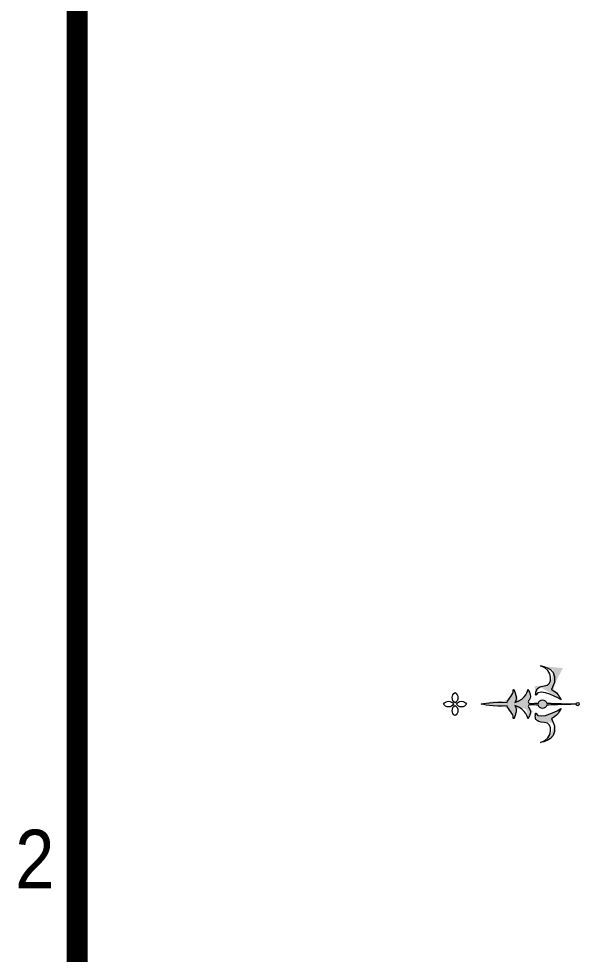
# Model space of a CAD drawing. Header units: millimetres. Extents: x 404985 to 540841, y 1898 to 26709.
# Drawn here: x 435915 to 436675, y 21729 to 22997 of the extents above; entities that cross this region are included whole.
import ezdxf
from ezdxf.enums import TextEntityAlignment as Align

# ---------------------------------------------------------------- set-up
doc = ezdxf.new("R2010")
doc.units = ezdxf.units.MM
doc.layers.add('TK', color=51, linetype='Continuous', lineweight=18)
doc.layers.add('水电', color=2, linetype='Continuous')
doc.styles.add('GridRef', font='au101s01.shx', dxfattribs={"width": 0.9, "height": 2.5})

# ---------------------------------------------------------------- blocks, each defined once
blk = doc.blocks.new('DFERGGGGGGGGGGGGGGG')
at = {"true_color": 0xd9ad00}
h = blk.add_hatch(color=42, dxfattribs=at)
h.dxf.hatch_style = 2
edge = h.paths.add_edge_path()
edge.add_spline(control_points=[(2242660.9, 1013994.1), (2242660.9, 1013994.1), (2242660.9, 1013994.1), (2242527.2, 1014008.2), (2242527.2, 1014008.2), (2242600.5, 1013985.6), (2242607, 1013888.9), (2242549, 1013887.3), (2242490.9, 1013885.6), (2242497.3, 1013830.8), (2242497.3, 1013830.8), (2242521.6, 1013883.2), (2242651, 1013803.1), (2242651, 1013803.1), (2242627.5, 1013852.8), (2242593.3, 1013864.5), (2242593.3, 1013864.5), (2242660.9, 1013994.1)], knot_values=[-1, 0, 0, 0, 0, 0, 1, 1, 1, 2, 2, 2, 3, 3, 3, 4, 4, 4, 5, 5, 5, 5], degree=3, periodic=0)
h = blk.add_hatch(color=42, dxfattribs=at)
h.dxf.hatch_style = 2
edge = h.paths.add_edge_path()
edge.add_spline(control_points=[(2242365.5, 1013844), (2242365.5, 1013844), (2242365.5, 1013844), (2242330.6, 1013806), (2242324.5, 1013786.5), (2242248.8, 1013796.3), (2242168.6, 1013777.1), (2242168.6, 1013777.1), (2242168.6, 1013777.1), (2242248.8, 1013757.9), (2242324.5, 1013767.8), (2242330.6, 1013748.2), (2242365.5, 1013710.3), (2242362.1, 1013698.8), (2242358, 1013685.2), (2242366.9, 1013690.9), (2242366.9, 1013690.9), (2242366.9, 1013690.9), (2242391.2, 1013740.3), (2242371.3, 1013768.1), (2242443.4, 1013745.3), (2242450.1, 1013689.7), (2242450.1, 1013689.7), (2242482.4, 1013734.7), (2242453.4, 1013758.4), (2242453.4, 1013758.4), (2242449.4, 1013763.5), (2242454.8, 1013769.4), (2242459.6, 1013773.2), (2242483, 1013772.4), (2242500.8, 1013771.6), (2242513.3, 1013770.9), (2242516.1, 1013759.5), (2242526.3, 1013751.1), (2242538.5, 1013751.1), (2242550.6, 1013751.1), (2242560.8, 1013759.4), (2242563.7, 1013770.7), (2242591.2, 1013772.2), (2242648.9, 1013774.7), (2242741.2, 1013776.1), (2242741.7, 1013771.3), (2242745.7, 1013767.7), (2242750.6, 1013767.7), (2242755.6, 1013767.7), (2242759.7, 1013771.5), (2242760.1, 1013776.4), (2242760.1, 1013776.4), (2242760.1, 1013776.4), (2242760.2, 1013776.4), (2242760.2, 1013776.4), (2242760.2, 1013777.8), (2242760.2, 1013777.8), (2242760.1, 1013777.8), (2242760.1, 1013777.8), (2242760.1, 1013777.8), (2242759.7, 1013782.7), (2242755.6, 1013786.6), (2242750.6, 1013786.6), (2242745.7, 1013786.6), (2242741.6, 1013782.9), (2242741.2, 1013778.1), (2242648.9, 1013779.5), (2242591.2, 1013782), (2242563.7, 1013783.5), (2242560.8, 1013794.7), (2242550.6, 1013803.1), (2242538.5, 1013803.1), (2242526.2, 1013803.1), (2242516, 1013794.7), (2242513.3, 1013783.3), (2242500.8, 1013782.6), (2242483, 1013781.8), (2242459.7, 1013781), (2242454.9, 1013784.8), (2242449.4, 1013790.7), (2242453.4, 1013795.8), (2242453.4, 1013795.8), (2242482.4, 1013819.5), (2242450.1, 1013864.5), (2242450.1, 1013864.5), (2242443.4, 1013808.8), (2242371.3, 1013786.1), (2242391.2, 1013813.9), (2242366.9, 1013863.3), (2242366.9, 1013863.3), (2242366.9, 1013863.3), (2242358, 1013869.1), (2242362.1, 1013855.3), (2242365.5, 1013844)], knot_values=[-1, 0, 0, 0, 0, 0, 1, 1, 1, 2, 2, 2, 3, 3, 3, 4, 4, 4, 5, 5, 5, 6, 6, 6, 7, 7, 7, 8, 8, 8, 9, 9, 9, 10, 10, 10, 11, 11, 11, 12, 12, 12, 13, 13, 13, 14, 14, 14, 15, 15, 15, 16, 16, 16, 17, 17, 17, 18, 18, 18, 19, 19, 19, 20, 20, 20, 21, 21, 21, 22, 22, 22, 23, 23, 23, 24, 24, 24, 25, 25, 25, 26, 26, 26, 27, 27, 27, 28, 28, 28, 29, 29, 29, 29], degree=3, periodic=0)
h = blk.add_hatch(color=42, dxfattribs=at)
h.dxf.hatch_style = 2
edge = h.paths.add_edge_path()
edge.add_spline(control_points=[(2242607, 1013665.4), (2242607, 1013665.4), (2242607, 1013665.4), (2242600.5, 1013568.7), (2242527.2, 1013546.1), (2242527.2, 1013546.1), (2242660.9, 1013560.1), (2242593.3, 1013689.7), (2242593.3, 1013689.7), (2242627.5, 1013701.4), (2242651, 1013751.1), (2242651, 1013751.1), (2242521.6, 1013671), (2242497.3, 1013723.4), (2242497.3, 1013723.4), (2242490.9, 1013668.6), (2242549, 1013667), (2242607, 1013665.4)], knot_values=[-1, 0, 0, 0, 0, 0, 1, 1, 1, 2, 2, 2, 3, 3, 3, 4, 4, 4, 5, 5, 5, 5], degree=3, periodic=0)
at = {"lineweight": 0}
for points, knots in [([(2242651, 1013803.1), (2242627.5, 1013852.8), (2242593.3, 1013864.5), (2242593.3, 1013864.5), (2242660.9, 1013994.1), (2242527.2, 1014008.2), (2242527.2, 1014008.2), (2242600.5, 1013985.6), (2242607, 1013888.9), (2242549, 1013887.3), (2242490.9, 1013885.6), (2242497.3, 1013830.8), (2242497.3, 1013830.8), (2242521.6, 1013883.2), (2242651, 1013803.1), (2242651, 1013803.1)], [0, 0, 0, 0, 1, 1, 1, 2, 2, 2, 3, 3, 3, 4, 4, 4, 5, 5, 5, 5]), ([(2242011.1, 1013785.6), (2242011.1, 1013785.6), (2242021.4, 1013791.8), (2242028.3, 1013803.1), (2242028.3, 1013816.1), (2242028.3, 1013829), (2242021.4, 1013840.3), (2242011.1, 1013846.6), (2242000.8, 1013840.3), (2241994, 1013829), (2241994, 1013816.1), (2241994, 1013803.1), (2242000.8, 1013791.8), (2242011.1, 1013785.6)], [0, 0, 0, 0, 0.5, 1, 1, 1, 2, 2, 2, 3, 3, 3, 4, 4, 4, 4]), ([(2242750.6, 1013786.6), (2242745.7, 1013786.6), (2242741.6, 1013782.9), (2242741.2, 1013778.1), (2242648.9, 1013779.5), (2242591.2, 1013782), (2242563.7, 1013783.5), (2242560.8, 1013794.7), (2242550.6, 1013803.1), (2242538.5, 1013803.1), (2242526.2, 1013803.1), (2242516, 1013794.7), (2242513.3, 1013783.3), (2242500.8, 1013782.6), (2242483, 1013781.8), (2242459.7, 1013781), (2242454.9, 1013784.8), (2242449.4, 1013790.7), (2242453.4, 1013795.8), (2242453.4, 1013795.8), (2242482.4, 1013819.5), (2242450.1, 1013864.5), (2242450.1, 1013864.5), (2242443.4, 1013808.8), (2242371.3, 1013786.1), (2242391.2, 1013813.9), (2242366.9, 1013863.3), (2242366.9, 1013863.3), (2242366.9, 1013863.3), (2242358, 1013869.1), (2242362.1, 1013855.3), (2242365.5, 1013844), (2242330.6, 1013806), (2242324.5, 1013786.5), (2242248.8, 1013796.3), (2242168.6, 1013777.1), (2242168.6, 1013777.1), (2242168.6, 1013777.1), (2242248.8, 1013757.9), (2242324.5, 1013767.8), (2242330.6, 1013748.2), (2242365.5, 1013710.3), (2242362.1, 1013698.8), (2242358, 1013685.2), (2242366.9, 1013690.9), (2242366.9, 1013690.9), (2242366.9, 1013690.9), (2242391.2, 1013740.3), (2242371.3, 1013768.1), (2242443.4, 1013745.3), (2242450.1, 1013689.7), (2242450.1, 1013689.7), (2242482.4, 1013734.7), (2242453.4, 1013758.4), (2242453.4, 1013758.4), (2242449.4, 1013763.5), (2242454.8, 1013769.4), (2242459.6, 1013773.2), (2242483, 1013772.4), (2242500.8, 1013771.6), (2242513.3, 1013770.9), (2242516.1, 1013759.5), (2242526.3, 1013751.1), (2242538.5, 1013751.1), (2242550.6, 1013751.1), (2242560.8, 1013759.4), (2242563.7, 1013770.7), (2242591.2, 1013772.2), (2242648.9, 1013774.7), (2242741.2, 1013776.1), (2242741.7, 1013771.3), (2242745.7, 1013767.7), (2242750.6, 1013767.7), (2242755.6, 1013767.7), (2242759.7, 1013771.5), (2242760.1, 1013776.4), (2242760.1, 1013776.4), (2242760.1, 1013776.4), (2242760.2, 1013776.4), (2242760.2, 1013776.4), (2242760.2, 1013777.8), (2242760.2, 1013777.8), (2242760.1, 1013777.8), (2242760.1, 1013777.8), (2242760.1, 1013777.8), (2242759.7, 1013782.7), (2242755.6, 1013786.6), (2242750.6, 1013786.6)], [0, 0, 0, 0, 1, 1, 1, 2, 2, 2, 3, 3, 3, 4, 4, 4, 5, 5, 5, 6, 6, 6, 7, 7, 7, 8, 8, 8, 9, 9, 9, 10, 10, 10, 11, 11, 11, 12, 12, 12, 13, 13, 13, 14, 14, 14, 15, 15, 15, 16, 16, 16, 17, 17, 17, 18, 18, 18, 19, 19, 19, 20, 20, 20, 21, 21, 21, 22, 22, 22, 23, 23, 23, 24, 24, 24, 25, 25, 25, 26, 26, 26, 27, 27, 27, 28, 28, 28, 29, 29, 29, 29]), ([(2242002.7, 1013777.1), (2241996.4, 1013787.4), (2241985.1, 1013794.2), (2241972.2, 1013794.2), (2241959.2, 1013794.2), (2241948, 1013787.4), (2241941.7, 1013777.1), (2241948, 1013766.8), (2241959.2, 1013760), (2241972.2, 1013760), (2241985.1, 1013760), (2241996.4, 1013766.8), (2242002.7, 1013777.1)], [0, 0, 0, 0, 1, 1, 1, 2, 2, 2, 3, 3, 3, 4, 4, 4, 4]), ([(2242050.1, 1013794.2), (2242037.1, 1013794.2), (2242025.9, 1013787.4), (2242019.5, 1013777.1), (2242025.9, 1013766.8), (2242037.1, 1013760), (2242050.1, 1013760), (2242063, 1013760), (2242074.3, 1013766.8), (2242080.6, 1013777.1), (2242074.3, 1013787.4), (2242063, 1013794.2), (2242050.1, 1013794.2)], [0, 0, 0, 0, 1, 1, 1, 2, 2, 2, 3, 3, 3, 4, 4, 4, 4]), ([(2242011.1, 1013768.7), (2242000.8, 1013762.4), (2241994, 1013751.1), (2241994, 1013738.2), (2241994, 1013725.2), (2242000.8, 1013714), (2242011.1, 1013707.6), (2242021.4, 1013714), (2242028.3, 1013725.2), (2242028.3, 1013738.2), (2242028.3, 1013751.1), (2242021.4, 1013762.4), (2242011.1, 1013768.7)], [0, 0, 0, 0, 1, 1, 1, 2, 2, 2, 3, 3, 3, 4, 4, 4, 4]), ([(2242497.3, 1013723.4), (2242497.3, 1013723.4), (2242497.3, 1013723.4), (2242490.9, 1013668.6), (2242549, 1013667), (2242607, 1013665.4), (2242600.5, 1013568.7), (2242527.2, 1013546.1), (2242527.2, 1013546.1), (2242660.9, 1013560.1), (2242593.3, 1013689.7), (2242593.3, 1013689.7), (2242627.5, 1013701.4), (2242651, 1013751.1), (2242651, 1013751.1), (2242521.6, 1013671), (2242497.3, 1013723.4)], [0, 0, 0, 0, 0.5, 1, 1, 1, 2, 2, 2, 3, 3, 3, 4, 4, 4, 5, 5, 5, 5])]:
    blk.add_open_spline(points, degree=3, knots=knots, dxfattribs=at)
blk = doc.blocks.new('regggg')
at = {"layer": 'TK', "color": 45, "const_width": 21.77}
blk.add_lwpolyline([(212052.9, -12219.7), (212052.9, 4700.31)], dxfattribs=at)
at = {"layer": '水电', "color": 45, "xscale": 0.1724110076029319, "yscale": 0.1724110079812817, "zscale": 0.1724110079999999}
blk.add_blockref('DFERGGGGGGGGGGGGGGG', (-174101.83, -172537.13), dxfattribs=at)
at = {"layer": 'TK', "color": 45, "style": 'GridRef', "width": 0.9}
blk.add_text('2', height=60.97, dxfattribs=at).set_placement((212008.74, 2088.11), align=Align.MIDDLE_CENTER)

msp = doc.modelspace()

# ---------------------------------------------------------------- block references
at = {"xscale": 1.303680000000168, "yscale": 1.303680000000168, "zscale": 1.303680000000168}
msp.add_blockref('regggg', (159545.2, 19135.9), dxfattribs=at)

doc.saveas('drawing.dxf')
